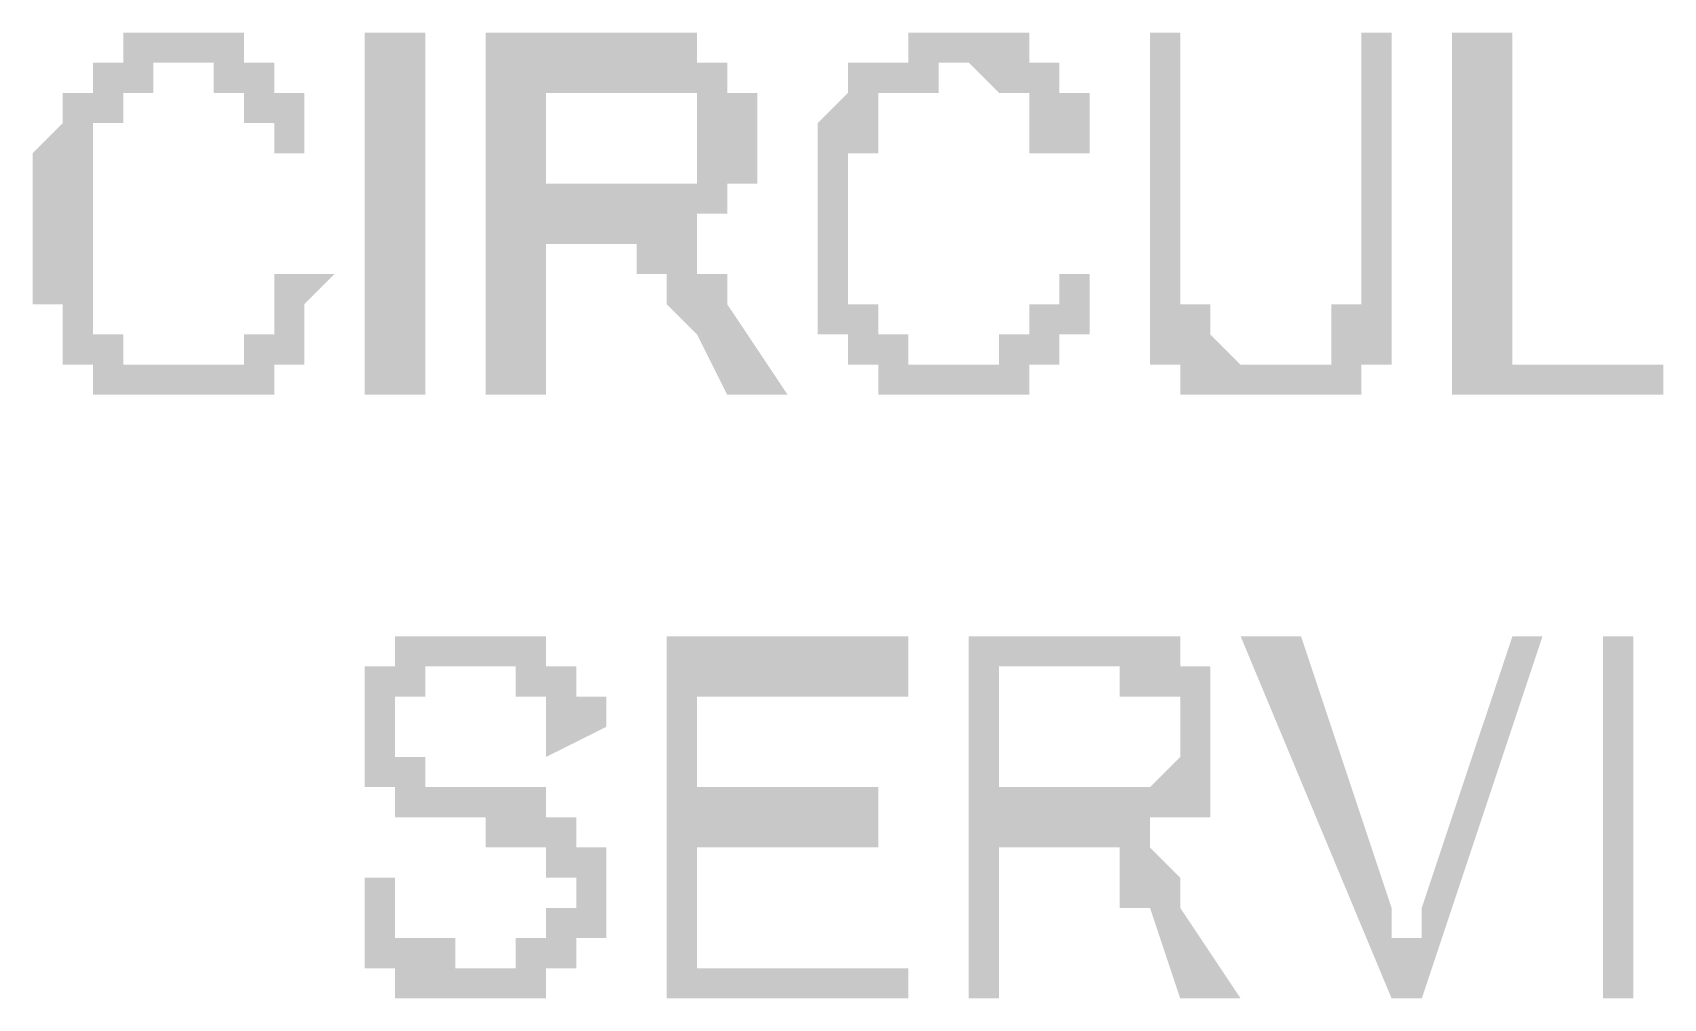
# Model space of a CAD drawing. Header units: inches. Extents: x 6 to 332, y 4 to 234.
# Drawn here: x 296.004 to 296.918, y 109.738 to 110.28 of the extents above; entities that cross this region are included whole.
import ezdxf

# ---------------------------------------------------------------- set-up
doc = ezdxf.new("R2010")
doc.units = ezdxf.units.IN
doc.header["$MEASUREMENT"] = 0
doc.layers.add('PDF_BASE', color=7, linetype='Continuous', true_color=0x767676)

msp = doc.modelspace()

# ---------------------------------------------------------------- hatches: boundary and pattern name
at = {"layer": 'PDF_BASE', "transparency": 33554559}
for points in [[(296.13909, 110.14482), (296.17296, 110.14482), (296.15602, 110.12789), (296.15602, 110.12789), (296.15602, 110.12789), (296.15602, 110.12789), (296.15602, 110.12789), (296.15602, 110.12789), (296.15602, 110.11096), (296.15602, 110.11096), (296.15602, 110.11096), (296.15602, 110.11096), (296.15602, 110.11096), (296.15602, 110.11096), (296.15602, 110.11096), (296.15602, 110.11096), (296.15602, 110.09402), (296.13909, 110.09402), (296.13909, 110.09402), (296.13909, 110.09402), (296.13909, 110.09402), (296.13909, 110.09402), (296.13909, 110.09402), (296.13909, 110.09402), (296.13909, 110.09402), (296.13909, 110.09402), (296.13909, 110.07709), (296.12216, 110.07709), (296.12216, 110.07709), (296.12216, 110.07709), (296.12216, 110.07709), (296.12216, 110.07709), (296.12216, 110.07709), (296.12216, 110.07709), (296.12216, 110.07709), (296.10522, 110.07709), (296.10522, 110.07709), (296.10522, 110.07709), (296.10522, 110.07709), (296.10522, 110.07709), (296.10522, 110.07709), (296.10522, 110.07709), (296.08829, 110.07709), (296.08829, 110.07709), (296.08829, 110.07709), (296.08829, 110.07709), (296.08829, 110.07709), (296.08829, 110.07709), (296.07136, 110.07709), (296.07136, 110.07709), (296.07136, 110.07709), (296.07136, 110.07709), (296.07136, 110.07709), (296.07136, 110.07709), (296.07136, 110.07709), (296.05442, 110.07709), (296.05442, 110.07709), (296.05442, 110.07709), (296.05442, 110.07709), (296.05442, 110.07709), (296.05442, 110.07709), (296.05442, 110.07709), (296.05442, 110.07709), (296.03749, 110.07709), (296.03749, 110.07709), (296.03749, 110.09402), (296.03749, 110.09402), (296.03749, 110.09402), (296.03749, 110.09402), (296.03749, 110.09402), (296.03749, 110.09402), (296.03749, 110.09402), (296.02056, 110.09402), (296.02056, 110.09402), (296.02056, 110.11096), (296.02056, 110.11096), (296.02056, 110.11096), (296.02056, 110.11096), (296.02056, 110.11096), (296.02056, 110.11096), (296.02056, 110.11096), (296.02056, 110.12789), (296.02056, 110.12789), (296.02056, 110.12789), (296.02056, 110.12789), (296.02056, 110.12789), (296.00362, 110.12789), (296.00362, 110.14482), (296.00362, 110.14482), (296.00362, 110.14482), (296.00362, 110.14482), (296.00362, 110.14482), (296.00362, 110.14482), (296.00362, 110.14482), (296.00362, 110.16175), (296.00362, 110.16175), (296.00362, 110.16175), (296.00362, 110.16175), (296.00362, 110.16175), (296.00362, 110.16175), (296.00362, 110.17869), (296.00362, 110.17869), (296.00362, 110.17869), (296.00362, 110.17869), (296.00362, 110.17869), (296.00362, 110.17869), (296.00362, 110.19562), (296.00362, 110.19562), (296.00362, 110.19562), (296.00362, 110.19562), (296.00362, 110.19562), (296.00362, 110.19562), (296.00362, 110.21255), (296.00362, 110.21255), (296.00362, 110.21255), (296.00362, 110.21255), (296.00362, 110.21255), (296.00362, 110.21255), (296.02056, 110.22949), (296.02056, 110.22949), (296.02056, 110.22949), (296.02056, 110.22949), (296.02056, 110.22949), (296.02056, 110.22949), (296.02056, 110.22949), (296.02056, 110.22949), (296.02056, 110.24642), (296.02056, 110.24642), (296.02056, 110.24642), (296.02056, 110.24642), (296.02056, 110.24642), (296.02056, 110.24642), (296.03749, 110.24642), (296.03749, 110.24642), (296.03749, 110.26335), (296.03749, 110.26335), (296.03749, 110.26335), (296.03749, 110.26335), (296.03749, 110.26335), (296.03749, 110.26335), (296.03749, 110.26335), (296.05442, 110.26335), (296.05442, 110.26335), (296.05442, 110.26335), (296.05442, 110.26335), (296.05442, 110.26335), (296.05442, 110.28029), (296.05442, 110.28029), (296.07136, 110.28029), (296.07136, 110.28029), (296.07136, 110.28029), (296.07136, 110.28029), (296.07136, 110.28029), (296.07136, 110.28029), (296.07136, 110.28029), (296.08829, 110.28029), (296.08829, 110.28029), (296.08829, 110.28029), (296.08829, 110.28029), (296.08829, 110.28029), (296.08829, 110.28029), (296.08829, 110.28029), (296.08829, 110.28029), (296.10522, 110.28029), (296.10522, 110.28029), (296.10522, 110.28029), (296.10522, 110.28029), (296.10522, 110.28029), (296.10522, 110.28029), (296.12216, 110.28029), (296.12216, 110.28029), (296.12216, 110.28029), (296.12216, 110.28029), (296.12216, 110.28029), (296.12216, 110.26335), (296.12216, 110.26335), (296.12216, 110.26335), (296.13909, 110.26335), (296.13909, 110.26335), (296.13909, 110.26335), (296.13909, 110.26335), (296.13909, 110.26335), (296.13909, 110.26335), (296.13909, 110.26335), (296.13909, 110.26335), (296.13909, 110.26335), (296.13909, 110.24642), (296.15602, 110.24642), (296.15602, 110.24642), (296.15602, 110.24642), (296.15602, 110.24642), (296.15602, 110.24642), (296.15602, 110.24642), (296.15602, 110.22949), (296.15602, 110.22949), (296.15602, 110.22949), (296.15602, 110.22949), (296.15602, 110.22949), (296.15602, 110.22949), (296.15602, 110.21255), (296.13909, 110.21255), (296.13909, 110.21255), (296.13909, 110.21255), (296.13909, 110.22949), (296.13909, 110.22949), (296.13909, 110.22949), (296.13909, 110.22949), (296.12216, 110.22949), (296.12216, 110.22949), (296.12216, 110.24642), (296.12216, 110.24642), (296.12216, 110.24642), (296.12216, 110.24642), (296.12216, 110.24642), (296.12216, 110.24642), (296.12216, 110.24642), (296.12216, 110.24642), (296.12216, 110.24642), (296.10522, 110.24642), (296.10522, 110.24642), (296.10522, 110.24642), (296.10522, 110.24642), (296.10522, 110.26335), (296.10522, 110.26335), (296.10522, 110.26335), (296.08829, 110.26335), (296.08829, 110.26335), (296.08829, 110.26335), (296.08829, 110.26335), (296.08829, 110.26335), (296.08829, 110.26335), (296.07136, 110.26335), (296.07136, 110.26335), (296.07136, 110.24642), (296.07136, 110.24642), (296.07136, 110.24642), (296.07136, 110.24642), (296.07136, 110.24642), (296.07136, 110.24642), (296.05442, 110.24642), (296.05442, 110.24642), (296.05442, 110.24642), (296.05442, 110.24642), (296.05442, 110.24642), (296.05442, 110.24642), (296.05442, 110.24642), (296.05442, 110.24642), (296.05442, 110.22949), (296.03749, 110.22949), (296.03749, 110.22949), (296.03749, 110.22949), (296.03749, 110.22949), (296.03749, 110.22949), (296.03749, 110.22949), (296.03749, 110.21255), (296.03749, 110.21255), (296.03749, 110.21255), (296.03749, 110.21255), (296.03749, 110.21255), (296.03749, 110.21255), (296.03749, 110.21255), (296.03749, 110.19562), (296.03749, 110.19562), (296.03749, 110.19562), (296.03749, 110.19562), (296.03749, 110.19562), (296.03749, 110.19562), (296.03749, 110.17869), (296.03749, 110.17869), (296.03749, 110.17869), (296.03749, 110.17869), (296.03749, 110.17869), (296.03749, 110.17869), (296.03749, 110.16175), (296.03749, 110.16175), (296.03749, 110.16175), (296.03749, 110.16175), (296.03749, 110.16175), (296.03749, 110.16175), (296.03749, 110.14482), (296.03749, 110.14482), (296.03749, 110.14482), (296.03749, 110.14482), (296.03749, 110.14482), (296.03749, 110.14482), (296.03749, 110.12789), (296.03749, 110.12789), (296.03749, 110.12789), (296.03749, 110.12789), (296.03749, 110.12789), (296.03749, 110.12789), (296.03749, 110.12789), (296.03749, 110.12789), (296.03749, 110.11096), (296.05442, 110.11096), (296.05442, 110.11096), (296.05442, 110.11096), (296.05442, 110.11096), (296.05442, 110.11096), (296.05442, 110.11096), (296.05442, 110.11096), (296.05442, 110.11096), (296.05442, 110.11096), (296.05442, 110.09402), (296.07136, 110.09402), (296.07136, 110.09402), (296.07136, 110.09402), (296.07136, 110.09402), (296.07136, 110.09402), (296.07136, 110.09402), (296.07136, 110.09402), (296.08829, 110.09402), (296.08829, 110.09402), (296.08829, 110.09402), (296.08829, 110.09402), (296.08829, 110.09402), (296.08829, 110.09402), (296.08829, 110.09402), (296.10522, 110.09402), (296.10522, 110.09402), (296.10522, 110.09402), (296.10522, 110.09402), (296.10522, 110.09402), (296.10522, 110.09402), (296.10522, 110.09402), (296.12216, 110.09402), (296.12216, 110.11096), (296.12216, 110.11096), (296.12216, 110.11096), (296.12216, 110.11096), (296.12216, 110.11096), (296.12216, 110.11096), (296.12216, 110.11096), (296.12216, 110.11096), (296.12216, 110.11096), (296.13909, 110.11096), (296.13909, 110.12789), (296.13909, 110.12789), (296.13909, 110.12789), (296.13909, 110.12789), (296.13909, 110.12789), (296.13909, 110.12789), (296.13909, 110.14482), (296.13909, 110.14482), (296.13909, 110.14482), (296.13909, 110.14482), (296.13909, 110.14482)], [(296.57935, 110.14482), (296.59629, 110.14482), (296.59629, 110.12789), (296.59629, 110.12789), (296.59629, 110.12789), (296.59629, 110.12789), (296.59629, 110.12789), (296.59629, 110.12789), (296.59629, 110.11096), (296.59629, 110.11096), (296.59629, 110.11096), (296.59629, 110.11096), (296.57935, 110.11096), (296.57935, 110.11096), (296.57935, 110.11096), (296.57935, 110.11096), (296.57935, 110.09402), (296.57935, 110.09402), (296.57935, 110.09402), (296.57935, 110.09402), (296.57935, 110.09402), (296.57935, 110.09402), (296.57935, 110.09402), (296.57935, 110.09402), (296.56242, 110.09402), (296.56242, 110.09402), (296.56242, 110.07709), (296.56242, 110.07709), (296.56242, 110.07709), (296.56242, 110.07709), (296.56242, 110.07709), (296.56242, 110.07709), (296.54549, 110.07709), (296.54549, 110.07709), (296.54549, 110.07709), (296.54549, 110.07709), (296.54549, 110.07709), (296.54549, 110.07709), (296.54549, 110.07709), (296.52855, 110.07709), (296.52855, 110.07709), (296.52855, 110.07709), (296.52855, 110.07709), (296.52855, 110.07709), (296.52855, 110.07709), (296.52855, 110.07709), (296.51162, 110.07709), (296.51162, 110.07709), (296.51162, 110.07709), (296.51162, 110.07709), (296.51162, 110.07709), (296.51162, 110.07709), (296.49469, 110.07709), (296.49469, 110.07709), (296.49469, 110.07709), (296.49469, 110.07709), (296.49469, 110.07709), (296.49469, 110.07709), (296.49469, 110.07709), (296.47775, 110.07709), (296.47775, 110.07709), (296.47775, 110.07709), (296.47775, 110.07709), (296.47775, 110.07709), (296.47775, 110.07709), (296.47775, 110.09402), (296.47775, 110.09402), (296.47775, 110.09402), (296.46082, 110.09402), (296.46082, 110.09402), (296.46082, 110.09402), (296.46082, 110.09402), (296.46082, 110.09402), (296.46082, 110.09402), (296.46082, 110.11096), (296.46082, 110.11096), (296.46082, 110.11096), (296.46082, 110.11096), (296.46082, 110.11096), (296.44389, 110.11096), (296.44389, 110.11096), (296.44389, 110.12789), (296.44389, 110.12789), (296.44389, 110.12789), (296.44389, 110.12789), (296.44389, 110.12789), (296.44389, 110.12789), (296.44389, 110.14482), (296.44389, 110.14482), (296.44389, 110.14482), (296.44389, 110.14482), (296.44389, 110.14482), (296.44389, 110.14482), (296.44389, 110.14482), (296.44389, 110.16175), (296.44389, 110.16175), (296.44389, 110.16175), (296.44389, 110.16175), (296.44389, 110.16175), (296.44389, 110.16175), (296.44389, 110.17869), (296.44389, 110.17869), (296.44389, 110.17869), (296.44389, 110.17869), (296.44389, 110.17869), (296.44389, 110.17869), (296.44389, 110.19562), (296.44389, 110.19562), (296.44389, 110.19562), (296.44389, 110.19562), (296.44389, 110.19562), (296.44389, 110.19562), (296.44389, 110.21255), (296.44389, 110.21255), (296.44389, 110.21255), (296.44389, 110.21255), (296.44389, 110.21255), (296.44389, 110.21255), (296.44389, 110.22949), (296.44389, 110.22949), (296.44389, 110.22949), (296.44389, 110.22949), (296.44389, 110.22949), (296.44389, 110.22949), (296.44389, 110.22949), (296.44389, 110.22949), (296.46082, 110.24642), (296.46082, 110.24642), (296.46082, 110.24642), (296.46082, 110.24642), (296.46082, 110.24642), (296.46082, 110.24642), (296.46082, 110.24642), (296.46082, 110.24642), (296.46082, 110.26335), (296.46082, 110.26335), (296.47775, 110.26335), (296.47775, 110.26335), (296.47775, 110.26335), (296.47775, 110.26335), (296.47775, 110.26335), (296.47775, 110.26335), (296.47775, 110.26335), (296.47775, 110.26335), (296.49469, 110.26335), (296.49469, 110.26335), (296.49469, 110.28029), (296.49469, 110.28029), (296.49469, 110.28029), (296.49469, 110.28029), (296.49469, 110.28029), (296.51162, 110.28029), (296.51162, 110.28029), (296.51162, 110.28029), (296.51162, 110.28029), (296.51162, 110.28029), (296.51162, 110.28029), (296.51162, 110.28029), (296.52855, 110.28029), (296.52855, 110.28029), (296.52855, 110.28029), (296.52855, 110.28029), (296.52855, 110.28029), (296.52855, 110.28029), (296.52855, 110.28029), (296.54549, 110.28029), (296.54549, 110.28029), (296.54549, 110.28029), (296.54549, 110.28029), (296.54549, 110.28029), (296.54549, 110.28029), (296.54549, 110.28029), (296.54549, 110.28029), (296.56242, 110.28029), (296.56242, 110.26335), (296.56242, 110.26335), (296.56242, 110.26335), (296.56242, 110.26335), (296.56242, 110.26335), (296.56242, 110.26335), (296.56242, 110.26335), (296.57935, 110.26335), (296.57935, 110.26335), (296.57935, 110.26335), (296.57935, 110.26335), (296.57935, 110.26335), (296.57935, 110.24642), (296.57935, 110.24642), (296.57935, 110.24642), (296.57935, 110.24642), (296.57935, 110.24642), (296.57935, 110.24642), (296.59629, 110.24642), (296.59629, 110.22949), (296.59629, 110.22949), (296.59629, 110.22949), (296.59629, 110.22949), (296.59629, 110.22949), (296.59629, 110.22949), (296.59629, 110.21255), (296.57935, 110.21255), (296.56242, 110.21255), (296.56242, 110.21255), (296.56242, 110.22949), (296.56242, 110.22949), (296.56242, 110.22949), (296.56242, 110.22949), (296.56242, 110.22949), (296.56242, 110.22949), (296.56242, 110.24642), (296.56242, 110.24642), (296.56242, 110.24642), (296.56242, 110.24642), (296.56242, 110.24642), (296.54549, 110.24642), (296.54549, 110.24642), (296.54549, 110.24642), (296.54549, 110.24642), (296.54549, 110.24642), (296.54549, 110.24642), (296.54549, 110.24642), (296.54549, 110.24642), (296.52855, 110.26335), (296.52855, 110.26335), (296.52855, 110.26335), (296.52855, 110.26335), (296.52855, 110.26335), (296.52855, 110.26335), (296.52855, 110.26335), (296.51162, 110.26335), (296.51162, 110.26335), (296.51162, 110.26335), (296.51162, 110.26335), (296.51162, 110.24642), (296.51162, 110.24642), (296.49469, 110.24642), (296.49469, 110.24642), (296.49469, 110.24642), (296.49469, 110.24642), (296.49469, 110.24642), (296.49469, 110.24642), (296.49469, 110.24642), (296.49469, 110.24642), (296.49469, 110.24642), (296.47775, 110.24642), (296.47775, 110.24642), (296.47775, 110.24642), (296.47775, 110.22949), (296.47775, 110.22949), (296.47775, 110.22949), (296.47775, 110.22949), (296.47775, 110.22949), (296.47775, 110.22949), (296.47775, 110.22949), (296.47775, 110.21255), (296.47775, 110.21255), (296.46082, 110.21255), (296.46082, 110.21255), (296.46082, 110.21255), (296.46082, 110.21255), (296.46082, 110.21255), (296.46082, 110.19562), (296.46082, 110.19562), (296.46082, 110.19562), (296.46082, 110.19562), (296.46082, 110.19562), (296.46082, 110.19562), (296.46082, 110.17869), (296.46082, 110.17869), (296.46082, 110.17869), (296.46082, 110.17869), (296.46082, 110.17869), (296.46082, 110.17869), (296.46082, 110.16175), (296.46082, 110.16175), (296.46082, 110.16175), (296.46082, 110.16175), (296.46082, 110.16175), (296.46082, 110.16175), (296.46082, 110.14482), (296.46082, 110.14482), (296.46082, 110.14482), (296.46082, 110.14482), (296.46082, 110.14482), (296.46082, 110.14482), (296.46082, 110.12789), (296.47775, 110.12789), (296.47775, 110.12789), (296.47775, 110.12789), (296.47775, 110.12789), (296.47775, 110.12789), (296.47775, 110.12789), (296.47775, 110.12789), (296.47775, 110.11096), (296.47775, 110.11096), (296.47775, 110.11096), (296.47775, 110.11096), (296.47775, 110.11096), (296.47775, 110.11096), (296.49469, 110.11096), (296.49469, 110.11096), (296.49469, 110.11096), (296.49469, 110.11096), (296.49469, 110.09402), (296.49469, 110.09402), (296.49469, 110.09402), (296.49469, 110.09402), (296.51162, 110.09402), (296.51162, 110.09402), (296.51162, 110.09402), (296.51162, 110.09402), (296.51162, 110.09402), (296.51162, 110.09402), (296.51162, 110.09402), (296.52855, 110.09402), (296.52855, 110.09402), (296.52855, 110.09402), (296.52855, 110.09402), (296.52855, 110.09402), (296.52855, 110.09402), (296.52855, 110.09402), (296.54549, 110.09402), (296.54549, 110.09402), (296.54549, 110.09402), (296.54549, 110.09402), (296.54549, 110.09402), (296.54549, 110.11096), (296.54549, 110.11096), (296.54549, 110.11096), (296.56242, 110.11096), (296.56242, 110.11096), (296.56242, 110.11096), (296.56242, 110.11096), (296.56242, 110.11096), (296.56242, 110.11096), (296.56242, 110.11096), (296.56242, 110.12789), (296.56242, 110.12789), (296.56242, 110.12789), (296.56242, 110.12789), (296.56242, 110.12789), (296.57935, 110.12789), (296.57935, 110.14482), (296.57935, 110.14482), (296.57935, 110.14482), (296.57935, 110.14482), (296.57935, 110.14482)], [(296.74869, 110.28029), (296.76562, 110.28029), (296.76562, 110.16175), (296.76562, 110.16175), (296.76562, 110.16175), (296.76562, 110.14482), (296.76562, 110.14482), (296.76562, 110.14482), (296.76562, 110.14482), (296.76562, 110.14482), (296.76562, 110.12789), (296.76562, 110.12789), (296.76562, 110.12789), (296.76562, 110.12789), (296.76562, 110.12789), (296.76562, 110.12789), (296.76562, 110.12789), (296.76562, 110.11096), (296.76562, 110.11096), (296.76562, 110.11096), (296.76562, 110.11096), (296.76562, 110.11096), (296.76562, 110.11096), (296.76562, 110.11096), (296.76562, 110.11096), (296.76562, 110.09402), (296.74869, 110.09402), (296.74869, 110.09402), (296.74869, 110.09402), (296.74869, 110.09402), (296.74869, 110.09402), (296.74869, 110.09402), (296.74869, 110.09402), (296.74869, 110.07709), (296.74869, 110.07709), (296.73175, 110.07709), (296.73175, 110.07709), (296.73175, 110.07709), (296.73175, 110.07709), (296.73175, 110.07709), (296.73175, 110.07709), (296.73175, 110.07709), (296.73175, 110.07709), (296.71482, 110.07709), (296.71482, 110.07709), (296.71482, 110.07709), (296.71482, 110.07709), (296.71482, 110.07709), (296.71482, 110.07709), (296.69789, 110.07709), (296.69789, 110.07709), (296.69789, 110.07709), (296.69789, 110.07709), (296.69789, 110.07709), (296.69789, 110.07709), (296.69789, 110.07709), (296.68095, 110.07709), (296.68095, 110.07709), (296.68095, 110.07709), (296.68095, 110.07709), (296.68095, 110.07709), (296.68095, 110.07709), (296.66402, 110.07709), (296.66402, 110.07709), (296.66402, 110.07709), (296.66402, 110.07709), (296.66402, 110.07709), (296.66402, 110.07709), (296.66402, 110.07709), (296.66402, 110.07709), (296.66402, 110.07709), (296.64709, 110.07709), (296.64709, 110.07709), (296.64709, 110.09402), (296.64709, 110.09402), (296.64709, 110.09402), (296.64709, 110.09402), (296.64709, 110.09402), (296.64709, 110.09402), (296.64709, 110.09402), (296.64709, 110.09402), (296.63015, 110.09402), (296.63015, 110.11096), (296.63015, 110.11096), (296.63015, 110.11096), (296.63015, 110.11096), (296.63015, 110.11096), (296.63015, 110.11096), (296.63015, 110.11096), (296.63015, 110.11096), (296.63015, 110.12789), (296.63015, 110.12789), (296.63015, 110.12789), (296.63015, 110.12789), (296.63015, 110.12789), (296.63015, 110.12789), (296.63015, 110.14482), (296.63015, 110.14482), (296.63015, 110.14482), (296.63015, 110.14482), (296.63015, 110.14482), (296.63015, 110.14482), (296.63015, 110.16175), (296.63015, 110.16175), (296.63015, 110.16175), (296.63015, 110.28029), (296.64709, 110.28029), (296.64709, 110.16175), (296.64709, 110.16175), (296.64709, 110.14482), (296.64709, 110.14482), (296.64709, 110.14482), (296.64709, 110.14482), (296.64709, 110.14482), (296.64709, 110.14482), (296.64709, 110.12789), (296.64709, 110.12789), (296.64709, 110.12789), (296.64709, 110.12789), (296.64709, 110.12789), (296.64709, 110.12789), (296.66402, 110.12789), (296.66402, 110.11096), (296.66402, 110.11096), (296.66402, 110.11096), (296.66402, 110.11096), (296.66402, 110.11096), (296.66402, 110.11096), (296.66402, 110.11096), (296.66402, 110.11096), (296.66402, 110.11096), (296.66402, 110.11096), (296.68095, 110.09402), (296.68095, 110.09402), (296.68095, 110.09402), (296.68095, 110.09402), (296.68095, 110.09402), (296.68095, 110.09402), (296.68095, 110.09402), (296.68095, 110.09402), (296.69789, 110.09402), (296.69789, 110.09402), (296.69789, 110.09402), (296.69789, 110.09402), (296.69789, 110.09402), (296.69789, 110.09402), (296.71482, 110.09402), (296.71482, 110.09402), (296.71482, 110.09402), (296.71482, 110.09402), (296.71482, 110.09402), (296.71482, 110.09402), (296.71482, 110.09402), (296.73175, 110.09402), (296.73175, 110.11096), (296.73175, 110.11096), (296.73175, 110.11096), (296.73175, 110.11096), (296.73175, 110.11096), (296.73175, 110.11096), (296.73175, 110.11096), (296.73175, 110.11096), (296.73175, 110.11096), (296.73175, 110.11096), (296.73175, 110.11096), (296.73175, 110.12789), (296.74869, 110.12789), (296.74869, 110.12789), (296.74869, 110.12789), (296.74869, 110.12789), (296.74869, 110.12789), (296.74869, 110.12789), (296.74869, 110.14482), (296.74869, 110.14482), (296.74869, 110.14482), (296.74869, 110.14482), (296.74869, 110.14482), (296.74869, 110.16175), (296.74869, 110.16175), (296.74869, 110.16175)], [(296.79949, 110.07709), (296.79949, 110.28029), (296.83335, 110.28029), (296.83335, 110.09402), (296.91802, 110.09402), (296.91802, 110.07709)], [(296.18989, 109.80616), (296.20682, 109.80616), (296.20682, 109.80616), (296.20682, 109.80616), (296.20682, 109.78922), (296.20682, 109.78922), (296.20682, 109.78922), (296.20682, 109.78922), (296.20682, 109.78922), (296.20682, 109.78922), (296.20682, 109.78922), (296.20682, 109.78922), (296.20682, 109.77229), (296.20682, 109.77229), (296.22376, 109.77229), (296.22376, 109.77229), (296.22376, 109.77229), (296.22376, 109.77229), (296.22376, 109.77229), (296.22376, 109.77229), (296.22376, 109.77229), (296.22376, 109.77229), (296.22376, 109.77229), (296.24069, 109.77229), (296.24069, 109.75536), (296.24069, 109.75536), (296.24069, 109.75536), (296.24069, 109.75536), (296.24069, 109.75536), (296.24069, 109.75536), (296.25762, 109.75536), (296.25762, 109.75536), (296.25762, 109.75536), (296.25762, 109.75536), (296.25762, 109.75536), (296.25762, 109.75536), (296.25762, 109.75536), (296.27456, 109.75536), (296.27456, 109.75536), (296.27456, 109.75536), (296.27456, 109.75536), (296.27456, 109.75536), (296.27456, 109.75536), (296.27456, 109.77229), (296.29149, 109.77229), (296.29149, 109.77229), (296.29149, 109.77229), (296.29149, 109.77229), (296.29149, 109.77229), (296.29149, 109.77229), (296.29149, 109.77229), (296.29149, 109.77229), (296.29149, 109.77229), (296.29149, 109.78922), (296.30842, 109.78922), (296.30842, 109.78922), (296.30842, 109.78922), (296.30842, 109.78922), (296.30842, 109.78922), (296.30842, 109.78922), (296.30842, 109.80616), (296.30842, 109.80616), (296.30842, 109.80616), (296.29149, 109.80616), (296.29149, 109.80616), (296.29149, 109.80616), (296.29149, 109.80616), (296.29149, 109.80616), (296.29149, 109.82309), (296.29149, 109.82309), (296.29149, 109.82309), (296.29149, 109.82309), (296.29149, 109.82309), (296.27456, 109.82309), (296.27456, 109.82309), (296.27456, 109.82309), (296.27456, 109.82309), (296.27456, 109.82309), (296.27456, 109.82309), (296.27456, 109.82309), (296.27456, 109.82309), (296.25762, 109.82309), (296.25762, 109.82309), (296.25762, 109.82309), (296.25762, 109.82309), (296.25762, 109.82309), (296.25762, 109.84002), (296.24069, 109.84002), (296.24069, 109.84002), (296.24069, 109.84002), (296.24069, 109.84002), (296.24069, 109.84002), (296.24069, 109.84002), (296.22376, 109.84002), (296.22376, 109.84002), (296.22376, 109.84002), (296.22376, 109.84002), (296.22376, 109.84002), (296.22376, 109.84002), (296.22376, 109.84002), (296.22376, 109.84002), (296.20682, 109.84002), (296.20682, 109.84002), (296.20682, 109.84002), (296.20682, 109.84002), (296.20682, 109.85696), (296.20682, 109.85696), (296.20682, 109.85696), (296.20682, 109.85696), (296.20682, 109.85696), (296.18989, 109.85696), (296.18989, 109.85696), (296.18989, 109.85696), (296.18989, 109.85696), (296.18989, 109.85696), (296.18989, 109.87389), (296.18989, 109.87389), (296.18989, 109.87389), (296.18989, 109.87389), (296.18989, 109.87389), (296.18989, 109.87389), (296.18989, 109.89082), (296.18989, 109.89082), (296.18989, 109.89082), (296.18989, 109.89082), (296.18989, 109.89082), (296.18989, 109.89082), (296.18989, 109.89082), (296.18989, 109.90776), (296.18989, 109.90776), (296.18989, 109.90776), (296.18989, 109.90776), (296.18989, 109.90776), (296.18989, 109.90776), (296.18989, 109.90776), (296.18989, 109.92469), (296.20682, 109.92469), (296.20682, 109.92469), (296.20682, 109.92469), (296.20682, 109.92469), (296.20682, 109.92469), (296.20682, 109.92469), (296.20682, 109.92469), (296.20682, 109.92469), (296.20682, 109.94162), (296.22376, 109.94162), (296.22376, 109.94162), (296.22376, 109.94162), (296.22376, 109.94162), (296.22376, 109.94162), (296.22376, 109.94162), (296.22376, 109.94162), (296.24069, 109.94162), (296.24069, 109.94162), (296.24069, 109.94162), (296.24069, 109.94162), (296.24069, 109.94162), (296.24069, 109.94162), (296.24069, 109.94162), (296.25762, 109.94162), (296.25762, 109.94162), (296.25762, 109.94162), (296.25762, 109.94162), (296.25762, 109.94162), (296.25762, 109.94162), (296.25762, 109.94162), (296.27456, 109.94162), (296.27456, 109.94162), (296.27456, 109.94162), (296.27456, 109.94162), (296.27456, 109.94162), (296.27456, 109.94162), (296.27456, 109.94162), (296.29149, 109.94162), (296.29149, 109.94162), (296.29149, 109.94162), (296.29149, 109.94162), (296.29149, 109.94162), (296.29149, 109.92469), (296.29149, 109.92469), (296.29149, 109.92469), (296.30842, 109.92469), (296.30842, 109.92469), (296.30842, 109.92469), (296.30842, 109.92469), (296.30842, 109.92469), (296.30842, 109.92469), (296.30842, 109.90776), (296.30842, 109.90776), (296.30842, 109.90776), (296.30842, 109.90776), (296.30842, 109.90776), (296.30842, 109.90776), (296.30842, 109.90776), (296.32536, 109.90776), (296.32536, 109.89082), (296.32536, 109.89082), (296.32536, 109.89082), (296.32536, 109.89082), (296.32536, 109.89082), (296.32536, 109.89082), (296.32536, 109.89082), (296.29149, 109.87389), (296.29149, 109.89082), (296.29149, 109.89082), (296.29149, 109.89082), (296.29149, 109.89082), (296.29149, 109.89082), (296.29149, 109.89082), (296.29149, 109.90776), (296.29149, 109.90776), (296.29149, 109.90776), (296.29149, 109.90776), (296.29149, 109.90776), (296.29149, 109.90776), (296.27456, 109.90776), (296.27456, 109.90776), (296.27456, 109.90776), (296.27456, 109.90776), (296.27456, 109.90776), (296.27456, 109.92469), (296.27456, 109.92469), (296.27456, 109.92469), (296.25762, 109.92469), (296.25762, 109.92469), (296.25762, 109.92469), (296.25762, 109.92469), (296.25762, 109.92469), (296.25762, 109.92469), (296.25762, 109.92469), (296.24069, 109.92469), (296.24069, 109.92469), (296.24069, 109.92469), (296.24069, 109.92469), (296.24069, 109.92469), (296.24069, 109.92469), (296.22376, 109.92469), (296.22376, 109.90776), (296.22376, 109.90776), (296.22376, 109.90776), (296.22376, 109.90776), (296.22376, 109.90776), (296.22376, 109.90776), (296.22376, 109.90776), (296.22376, 109.90776), (296.22376, 109.90776), (296.20682, 109.90776), (296.20682, 109.90776), (296.20682, 109.89082), (296.20682, 109.89082), (296.20682, 109.89082), (296.20682, 109.89082), (296.20682, 109.89082), (296.20682, 109.89082), (296.20682, 109.89082), (296.20682, 109.87389), (296.20682, 109.87389), (296.20682, 109.87389), (296.22376, 109.87389), (296.22376, 109.87389), (296.22376, 109.87389), (296.22376, 109.87389), (296.22376, 109.87389), (296.22376, 109.87389), (296.22376, 109.87389), (296.22376, 109.87389), (296.22376, 109.87389), (296.22376, 109.85696), (296.22376, 109.85696), (296.24069, 109.85696), (296.24069, 109.85696), (296.24069, 109.85696), (296.24069, 109.85696), (296.24069, 109.85696), (296.25762, 109.85696), (296.25762, 109.85696), (296.25762, 109.85696), (296.25762, 109.85696), (296.25762, 109.85696), (296.25762, 109.85696), (296.27456, 109.85696), (296.27456, 109.85696), (296.27456, 109.85696), (296.27456, 109.85696), (296.27456, 109.85696), (296.27456, 109.85696), (296.29149, 109.85696), (296.29149, 109.85696), (296.29149, 109.84002), (296.29149, 109.84002), (296.29149, 109.84002), (296.29149, 109.84002), (296.29149, 109.84002), (296.29149, 109.84002), (296.29149, 109.84002), (296.29149, 109.84002), (296.30842, 109.84002), (296.30842, 109.84002), (296.30842, 109.84002), (296.30842, 109.84002), (296.30842, 109.84002), (296.30842, 109.84002), (296.30842, 109.82309), (296.30842, 109.82309), (296.30842, 109.82309), (296.32536, 109.82309), (296.32536, 109.82309), (296.32536, 109.82309), (296.32536, 109.82309), (296.32536, 109.82309), (296.32536, 109.80616), (296.32536, 109.80616), (296.32536, 109.80616), (296.32536, 109.80616), (296.32536, 109.80616), (296.32536, 109.80616), (296.32536, 109.78922), (296.32536, 109.78922), (296.32536, 109.78922), (296.32536, 109.78922), (296.32536, 109.78922), (296.32536, 109.78922), (296.32536, 109.77229), (296.32536, 109.77229), (296.32536, 109.77229), (296.32536, 109.77229), (296.32536, 109.77229), (296.32536, 109.77229), (296.30842, 109.77229), (296.30842, 109.75536), (296.30842, 109.75536), (296.30842, 109.75536), (296.30842, 109.75536), (296.30842, 109.75536), (296.30842, 109.75536), (296.30842, 109.75536), (296.30842, 109.75536), (296.30842, 109.75536), (296.29149, 109.75536), (296.29149, 109.73842), (296.29149, 109.73842), (296.29149, 109.73842), (296.29149, 109.73842), (296.29149, 109.73842), (296.29149, 109.73842), (296.29149, 109.73842), (296.27456, 109.73842), (296.27456, 109.73842), (296.27456, 109.73842), (296.27456, 109.73842), (296.27456, 109.73842), (296.27456, 109.73842), (296.27456, 109.73842), (296.25762, 109.73842), (296.25762, 109.73842), (296.25762, 109.73842), (296.25762, 109.73842), (296.25762, 109.73842), (296.25762, 109.73842), (296.25762, 109.73842), (296.24069, 109.73842), (296.24069, 109.73842), (296.24069, 109.73842), (296.24069, 109.73842), (296.24069, 109.73842), (296.24069, 109.73842), (296.22376, 109.73842), (296.22376, 109.73842), (296.22376, 109.73842), (296.22376, 109.73842), (296.22376, 109.73842), (296.22376, 109.73842), (296.22376, 109.73842), (296.22376, 109.73842), (296.20682, 109.73842), (296.20682, 109.73842), (296.20682, 109.75536), (296.20682, 109.75536), (296.20682, 109.75536), (296.20682, 109.75536), (296.20682, 109.75536), (296.20682, 109.75536), (296.20682, 109.75536), (296.18989, 109.75536), (296.18989, 109.75536), (296.18989, 109.77229), (296.18989, 109.77229), (296.18989, 109.77229), (296.18989, 109.77229), (296.18989, 109.77229), (296.18989, 109.77229), (296.18989, 109.77229), (296.18989, 109.77229), (296.18989, 109.78922), (296.18989, 109.78922), (296.18989, 109.78922), (296.18989, 109.78922), (296.18989, 109.78922), (296.18989, 109.78922), (296.18989, 109.80616), (296.18989, 109.80616), (296.18989, 109.80616)], [(296.35922, 109.73842), (296.35922, 109.94162), (296.49469, 109.94162), (296.49469, 109.90776), (296.37616, 109.90776), (296.37616, 109.85696), (296.47775, 109.85696), (296.47775, 109.82309), (296.37616, 109.82309), (296.37616, 109.75536), (296.49469, 109.75536), (296.49469, 109.73842)], [(296.76562, 109.73842), (296.68095, 109.94162), (296.71482, 109.94162), (296.76562, 109.78922), (296.76562, 109.78922), (296.76562, 109.78922), (296.76562, 109.78922), (296.76562, 109.78922), (296.76562, 109.77229), (296.76562, 109.77229), (296.76562, 109.77229), (296.76562, 109.77229), (296.76562, 109.77229), (296.76562, 109.77229), (296.76562, 109.77229), (296.76562, 109.75536), (296.76562, 109.75536), (296.76562, 109.77229), (296.76562, 109.77229), (296.76562, 109.77229), (296.76562, 109.77229), (296.78255, 109.77229), (296.78255, 109.77229), (296.78255, 109.77229), (296.78255, 109.78922), (296.78255, 109.78922), (296.78255, 109.78922), (296.78255, 109.78922), (296.78255, 109.78922), (296.78255, 109.78922), (296.83335, 109.94162), (296.85028, 109.94162), (296.78255, 109.73842)]]:
    msp.add_hatch(color=256, dxfattribs=at).paths.add_polyline_path(points)
h = msp.add_hatch(color=256, dxfattribs=at)
h.paths.add_polyline_path([(296.25762, 110.07709), (296.25762, 110.28029), (296.34229, 110.28029), (296.34229, 110.28029), (296.34229, 110.28029), (296.35922, 110.28029), (296.35922, 110.28029), (296.35922, 110.28029), (296.35922, 110.28029), (296.35922, 110.28029), (296.35922, 110.28029), (296.37616, 110.28029), (296.37616, 110.28029), (296.37616, 110.28029), (296.37616, 110.28029), (296.37616, 110.26335), (296.37616, 110.26335), (296.37616, 110.26335), (296.37616, 110.26335), (296.39309, 110.26335), (296.39309, 110.26335), (296.39309, 110.26335), (296.39309, 110.26335), (296.39309, 110.26335), (296.39309, 110.26335), (296.39309, 110.26335), (296.39309, 110.26335), (296.39309, 110.24642), (296.39309, 110.24642), (296.41002, 110.24642), (296.41002, 110.24642), (296.41002, 110.24642), (296.41002, 110.24642), (296.41002, 110.24642), (296.41002, 110.22949), (296.41002, 110.22949), (296.41002, 110.22949), (296.41002, 110.22949), (296.41002, 110.22949), (296.41002, 110.22949), (296.41002, 110.22949), (296.41002, 110.21255), (296.41002, 110.21255), (296.41002, 110.21255), (296.41002, 110.21255), (296.41002, 110.21255), (296.41002, 110.21255), (296.41002, 110.19562), (296.41002, 110.19562), (296.41002, 110.19562), (296.41002, 110.19562), (296.39309, 110.19562), (296.39309, 110.19562), (296.39309, 110.19562), (296.39309, 110.17869), (296.39309, 110.17869), (296.39309, 110.17869), (296.39309, 110.17869), (296.39309, 110.17869), (296.39309, 110.17869), (296.39309, 110.17869), (296.39309, 110.17869), (296.37616, 110.17869), (296.37616, 110.17869), (296.37616, 110.17869), (296.37616, 110.17869), (296.37616, 110.17869), (296.37616, 110.16175), (296.37616, 110.16175), (296.35922, 110.16175), (296.35922, 110.16175), (296.35922, 110.16175), (296.35922, 110.16175), (296.35922, 110.16175), (296.35922, 110.16175), (296.35922, 110.16175), (296.35922, 110.16175), (296.35922, 110.16175), (296.37616, 110.16175), (296.37616, 110.16175), (296.37616, 110.16175), (296.37616, 110.16175), (296.37616, 110.14482), (296.37616, 110.14482), (296.37616, 110.14482), (296.37616, 110.14482), (296.37616, 110.14482), (296.37616, 110.14482), (296.39309, 110.14482), (296.39309, 110.14482), (296.39309, 110.12789), (296.39309, 110.12789), (296.39309, 110.12789), (296.39309, 110.12789), (296.42695, 110.07709), (296.39309, 110.07709), (296.37616, 110.11096), (296.35922, 110.12789), (296.35922, 110.12789), (296.35922, 110.12789), (296.35922, 110.12789), (296.35922, 110.12789), (296.35922, 110.12789), (296.35922, 110.12789), (296.35922, 110.14482), (296.35922, 110.14482), (296.35922, 110.14482), (296.35922, 110.14482), (296.35922, 110.14482), (296.34229, 110.14482), (296.34229, 110.14482), (296.34229, 110.14482), (296.34229, 110.16175), (296.34229, 110.16175), (296.34229, 110.16175), (296.34229, 110.16175), (296.34229, 110.16175), (296.34229, 110.16175), (296.32536, 110.16175), (296.32536, 110.16175), (296.32536, 110.16175), (296.32536, 110.16175), (296.32536, 110.16175), (296.32536, 110.16175), (296.32536, 110.16175), (296.30842, 110.16175), (296.30842, 110.16175), (296.29149, 110.16175), (296.29149, 110.07709)], flags=0)
h.paths.add_polyline_path([(296.29149, 110.19562), (296.34229, 110.19562), (296.34229, 110.19562), (296.34229, 110.19562), (296.34229, 110.19562), (296.35922, 110.19562), (296.35922, 110.19562), (296.35922, 110.19562), (296.35922, 110.19562), (296.35922, 110.19562), (296.35922, 110.19562), (296.35922, 110.19562), (296.35922, 110.19562), (296.35922, 110.19562), (296.37616, 110.19562), (296.37616, 110.19562), (296.37616, 110.19562), (296.37616, 110.19562), (296.37616, 110.19562), (296.37616, 110.19562), (296.37616, 110.19562), (296.37616, 110.21255), (296.37616, 110.21255), (296.37616, 110.21255), (296.37616, 110.21255), (296.37616, 110.21255), (296.37616, 110.21255), (296.37616, 110.22949), (296.37616, 110.22949), (296.37616, 110.22949), (296.37616, 110.22949), (296.37616, 110.22949), (296.37616, 110.22949), (296.37616, 110.22949), (296.37616, 110.24642), (296.37616, 110.24642), (296.37616, 110.24642), (296.37616, 110.24642), (296.37616, 110.24642), (296.37616, 110.24642), (296.37616, 110.24642), (296.35922, 110.24642), (296.35922, 110.24642), (296.35922, 110.24642), (296.35922, 110.24642), (296.35922, 110.24642), (296.35922, 110.24642), (296.35922, 110.24642), (296.34229, 110.24642), (296.34229, 110.24642), (296.34229, 110.24642), (296.29149, 110.24642)], flags=0)
h = msp.add_hatch(color=256, dxfattribs=at)
h.paths.add_polyline_path([(296.52855, 109.73842), (296.52855, 109.94162), (296.61322, 109.94162), (296.61322, 109.94162), (296.61322, 109.94162), (296.61322, 109.94162), (296.61322, 109.94162), (296.61322, 109.94162), (296.63015, 109.94162), (296.63015, 109.94162), (296.63015, 109.94162), (296.63015, 109.94162), (296.63015, 109.94162), (296.63015, 109.94162), (296.63015, 109.94162), (296.64709, 109.94162), (296.64709, 109.94162), (296.64709, 109.94162), (296.64709, 109.92469), (296.64709, 109.92469), (296.64709, 109.92469), (296.64709, 109.92469), (296.64709, 109.92469), (296.64709, 109.92469), (296.66402, 109.92469), (296.66402, 109.92469), (296.66402, 109.92469), (296.66402, 109.92469), (296.66402, 109.90776), (296.66402, 109.90776), (296.66402, 109.90776), (296.66402, 109.90776), (296.66402, 109.90776), (296.66402, 109.90776), (296.66402, 109.90776), (296.66402, 109.89082), (296.66402, 109.89082), (296.66402, 109.89082), (296.66402, 109.89082), (296.66402, 109.89082), (296.66402, 109.89082), (296.66402, 109.87389), (296.66402, 109.87389), (296.66402, 109.87389), (296.66402, 109.87389), (296.66402, 109.87389), (296.66402, 109.87389), (296.66402, 109.87389), (296.66402, 109.85696), (296.66402, 109.85696), (296.66402, 109.85696), (296.66402, 109.85696), (296.66402, 109.85696), (296.66402, 109.85696), (296.66402, 109.85696), (296.66402, 109.85696), (296.66402, 109.84002), (296.64709, 109.84002), (296.64709, 109.84002), (296.64709, 109.84002), (296.64709, 109.84002), (296.64709, 109.84002), (296.64709, 109.84002), (296.64709, 109.84002), (296.64709, 109.84002), (296.63015, 109.84002), (296.63015, 109.84002), (296.63015, 109.84002), (296.63015, 109.84002), (296.63015, 109.84002), (296.63015, 109.84002), (296.63015, 109.82309), (296.61322, 109.82309), (296.61322, 109.82309), (296.61322, 109.82309), (296.63015, 109.82309), (296.63015, 109.82309), (296.63015, 109.82309), (296.63015, 109.82309), (296.63015, 109.82309), (296.63015, 109.82309), (296.63015, 109.82309), (296.63015, 109.82309), (296.63015, 109.82309), (296.64709, 109.80616), (296.64709, 109.80616), (296.64709, 109.80616), (296.64709, 109.80616), (296.64709, 109.80616), (296.64709, 109.80616), (296.64709, 109.80616), (296.64709, 109.78922), (296.64709, 109.78922), (296.64709, 109.78922), (296.68095, 109.73842), (296.64709, 109.73842), (296.63015, 109.78922), (296.63015, 109.78922), (296.63015, 109.78922), (296.63015, 109.78922), (296.63015, 109.78922), (296.63015, 109.78922), (296.61322, 109.78922), (296.61322, 109.80616), (296.61322, 109.80616), (296.61322, 109.80616), (296.61322, 109.80616), (296.61322, 109.80616), (296.61322, 109.80616), (296.61322, 109.80616), (296.61322, 109.80616), (296.61322, 109.82309), (296.61322, 109.82309), (296.59629, 109.82309), (296.59629, 109.82309), (296.59629, 109.82309), (296.59629, 109.82309), (296.59629, 109.82309), (296.59629, 109.82309), (296.59629, 109.82309), (296.59629, 109.82309), (296.59629, 109.82309), (296.57935, 109.82309), (296.57935, 109.82309), (296.57935, 109.82309), (296.57935, 109.82309), (296.57935, 109.82309), (296.54549, 109.82309), (296.54549, 109.73842)], flags=0)
h.paths.add_polyline_path([(296.54549, 109.85696), (296.59629, 109.85696), (296.59629, 109.85696), (296.61322, 109.85696), (296.61322, 109.85696), (296.61322, 109.85696), (296.61322, 109.85696), (296.61322, 109.85696), (296.61322, 109.85696), (296.63015, 109.85696), (296.63015, 109.85696), (296.63015, 109.85696), (296.63015, 109.85696), (296.63015, 109.85696), (296.63015, 109.85696), (296.63015, 109.85696), (296.63015, 109.85696), (296.63015, 109.85696), (296.63015, 109.85696), (296.64709, 109.87389), (296.64709, 109.87389), (296.64709, 109.87389), (296.64709, 109.87389), (296.64709, 109.87389), (296.64709, 109.87389), (296.64709, 109.87389), (296.64709, 109.89082), (296.64709, 109.89082), (296.64709, 109.89082), (296.64709, 109.89082), (296.64709, 109.89082), (296.64709, 109.89082), (296.64709, 109.89082), (296.64709, 109.90776), (296.64709, 109.90776), (296.64709, 109.90776), (296.63015, 109.90776), (296.63015, 109.90776), (296.63015, 109.90776), (296.63015, 109.90776), (296.63015, 109.90776), (296.63015, 109.90776), (296.63015, 109.90776), (296.63015, 109.90776), (296.63015, 109.90776), (296.61322, 109.90776), (296.61322, 109.92469), (296.61322, 109.92469), (296.61322, 109.92469), (296.61322, 109.92469), (296.61322, 109.92469), (296.54549, 109.92469)], flags=0)

# ---------------------------------------------------------------- linework, layer by layer
at = {"layer": 'PDF_BASE', "lineweight": 25, "transparency": 33554559}
for points in [[(296.18989, 110.07709), (296.18989, 110.28029), (296.22376, 110.07709), (296.22376, 110.28029)], [(296.88415, 109.73842), (296.88415, 109.94162), (296.90108, 109.73842), (296.90108, 109.94162)]]:
    msp.add_solid(points, dxfattribs=at)

doc.saveas('drawing.dxf')
